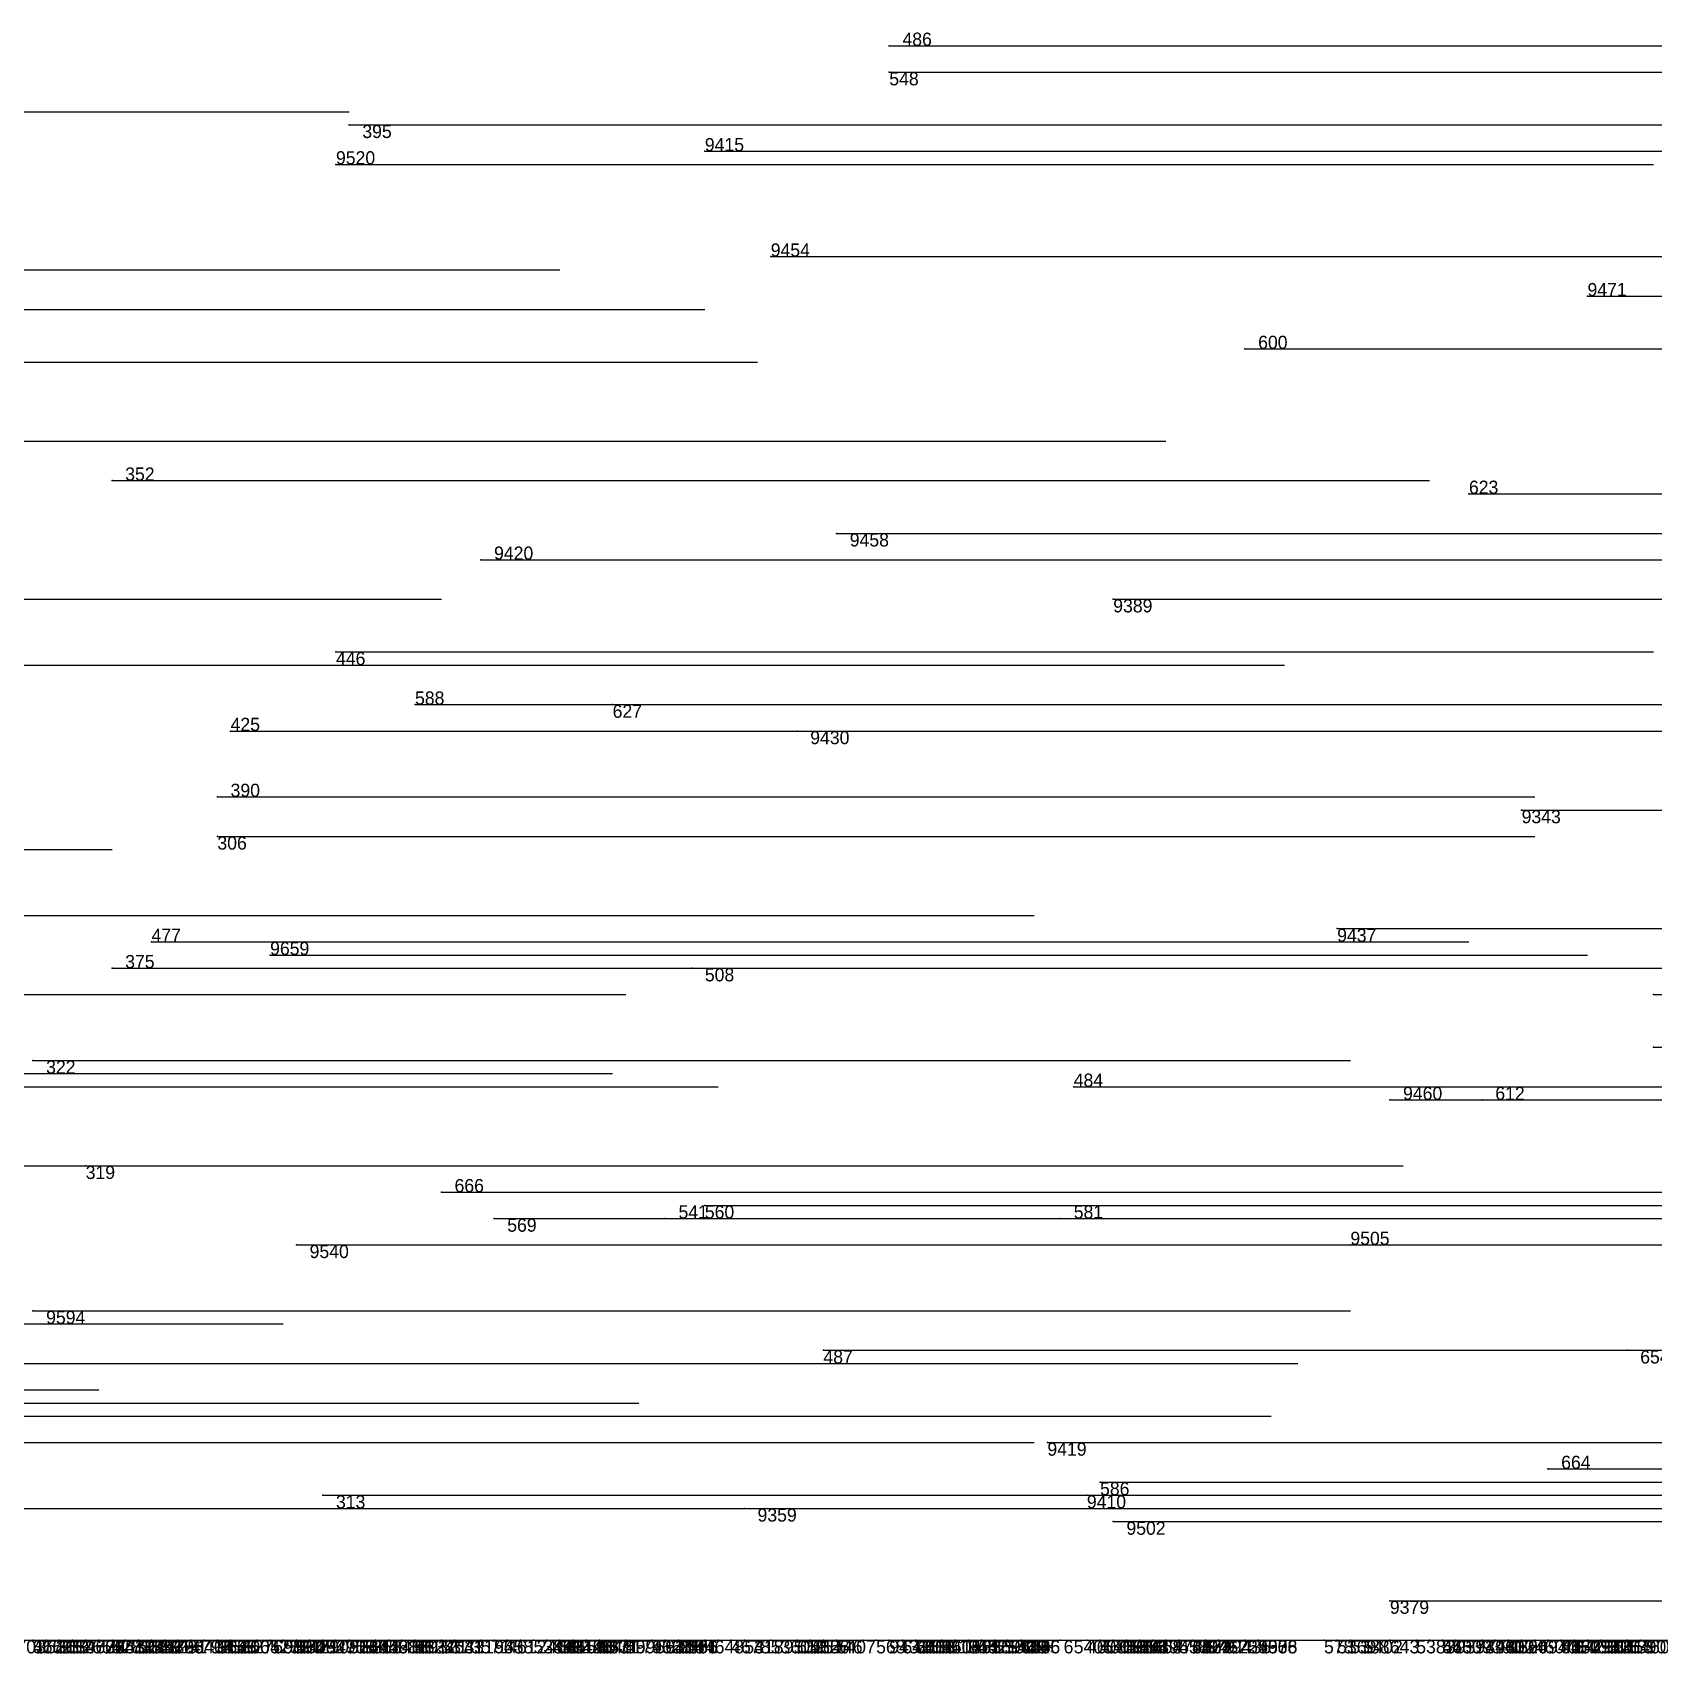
# Model space of a CAD drawing. Extents: x 0 to 1.1, y 0 to 1.
# Drawn here: x 0.48 to 0.603, y -0.001 to 0.122 of the extents above; entities that cross this region are included whole.
import ezdxf

# ---------------------------------------------------------------- set-up
doc = ezdxf.new("R2010")
doc.units = 0
for name, color, linetype in [('Facilities', 3, 'CONTINUOUS'), ('Normals', 1, 'CONTINUOUS'), ('Source_points', 5, 'CONTINUOUS'), ('Text', 3, 'CONTINUOUS')]:
    doc.layers.add(name, color=color, linetype=linetype)

msp = doc.modelspace()

# ---------------------------------------------------------------- linework, layer by layer
at = {"layer": 'Facilities', "color": 3}
for p in [(0.545, 0.121), (0.545, 0.119), (0.504, 0.115), (0.503, 0.112, 1), (0.531, 0.113, 1), (0.536, 0.105, 1), (0.598, 0.102, 1), (0.572, 0.098), (0.486, 0.088), (0.589, 0.087), (0.541, 0.084, 1), (0.514, 0.082, 1), (0.562, 0.079, 1), (0.503, 0.075), (0.509, 0.071), (0.524, 0.071), (0.495, 0.069), (0.538, 0.069, 1), (0.494, 0.064), (0.593, 0.063, 1), (0.494, 0.061), (0.489, 0.053), (0.579, 0.054, 1), (0.498, 0.052, 1), (0.486, 0.051), (0.53, 0.051), (0.603, 0.049), (0.603, 0.045, 1), (0.48, 0.044), (0.559, 0.042), (0.583, 0.041, 1), (0.59, 0.041), (0.484, 0.036), (0.511, 0.034), (0.515, 0.032), (0.528, 0.032), (0.531, 0.033), (0.558, 0.032), (0.5, 0.03, 1), (0.58, 0.03, 1), (0.48, 0.025, 1), (0.54, 0.022), (0.601, 0.022), (0.557, 0.015, 1), (0.595, 0.013), (0.561, 0.012), (0.502, 0.011), (0.534, 0.01, 1), (0.56, 0.011, 1), (0.562, 0.009, 1), (0.583, 0.003, 1), (0.48, 0, 0.083), (0.48, 0, 0.161), (0.48, 0, 0.364), (0.48, 0, 0.457), (0.48, 0, 0.639), (0.481, 0, 0.716), (0.481, 0, 0.575), (0.482, 0, 0.075), (0.483, 0, 0.274), (0.483, 0, 0.419), (0.483, 0, 0.424), (0.483, 0, 0.558), (0.483, 0, 0.997), (0.484, 0, 0.853), (0.485, 0, 0.337), (0.485, 0, 0.711), (0.486, 0, 0.515), (0.487, 0, 0.301), (0.488, 0, 0.535), (0.488, 0, 0.756), (0.488, 0, 0.768), (0.489, 0, 0.219), (0.489, 0, 0.411), (0.489, 0, 0.546), (0.49, 0, 0.068), (0.49, 0, 0.359), (0.491, 0, 0.249), (0.491, 0, 0.355), (0.492, 0, 0.489), (0.493, 0, 0.132), (0.493, 0, 0.916), (0.494, 0, 0.05), (0.494, 0, 0.604), (0.494, 0, 0.722), (0.494, 0, 0.98), (0.494, 0, 0.818), (0.495, 0, 0.647), (0.497, 0, 0.704), (0.498, 0, 0.307), (0.498, 0, 0.905), (0.499, 0, 0.676), (0.499, 0, 0.648), (0.499, 0, 0.538), (0.499, 0, 0.687), (0.5, 0, 0.252), (0.5, 0, 0.132), (0.5, 0, 0.318), (0.501, 0, 0.43), (0.502, 0, 0.422), (0.503, 0, 0.236), (0.504, 0, 0.732), (0.504, 0, 0.571), (0.504, 0, 0.703), (0.504, 0, 0.717), (0.504, 0, 0.956), (0.504, 0, 0.879), (0.506, 0, 0.273), (0.507, 0, 0.161), (0.507, 0, 0.402), (0.508, 0, 0.346), (0.509, 0, 0.087), (0.509, 0, 0.938), (0.509, 0, 0.882), (0.511, 0, 0.105), (0.511, 0, 0.734), (0.512, 0, 0.72), (0.514, 0, 0.03), (0.514, 0, 0.092), (0.515, 0, 0.89), (0.516, 0, 0.37), (0.517, 0, 0.589), (0.518, 0, 0.224), (0.518, 0, 0.375), (0.518, 0, 0.34), (0.518, 0, 0.555), (0.519, 0, 0.469), (0.52, 0, 0.231), (0.52, 0, 0.2), (0.52, 0, 0.74), (0.521, 0, 0.178), (0.521, 0, 0.81), (0.522, 0, 0.205), (0.522, 0, 0.336), (0.522, 0, 0.756), (0.523, 0, 0.44), (0.525, 0, 0.163), (0.525, 0, 0.504), (0.527, 0, 0.063), (0.527, 0, 0.44), (0.527, 0, 0.884), (0.527, 0, 0.961), (0.528, 0, 0.203), (0.528, 0, 0.968), (0.528, 0, 0.843), (0.529, 0, 0.564), (0.529, 0, 0.962), (0.529, 0, 0.996), (0.531, 0, 0.335), (0.532, 0, 0.268), (0.533, 0, 0.006), (0.534, 0, 0.525), (0.536, 0, 0.616), (0.536, 0, 0.967), (0.538, 0, 0.043), (0.538, 0, 0.031), (0.539, 0, 0.386), (0.54, 0, 0.601), (0.541, 0, 0.74), (0.543, 0, 0.188), (0.544, 0, 0.864), (0.545, 0, 0.093), (0.545, 0, 0.558), (0.546, 0, 0.053), (0.546, 0, 0.747), (0.547, 0, 0.694), (0.547, 0, 0.658), (0.547, 0, 0.986), (0.549, 0, 0.485), (0.549, 0, 0.764), (0.55, 0, 0.046), (0.551, 0, 0.046), (0.551, 0, 0.987), (0.551, 0, 0.771), (0.552, 0, 0.071), (0.552, 0, 0.75), (0.553, 0, 0.201), (0.553, 0, 0.561), (0.553, 0, 0.618), (0.553, 0, 0.511), (0.553, 0, 0.682), (0.554, 0, 0.651), (0.555, 0, 0.081), (0.555, 0, 0.15), (0.555, 0, 0.417), (0.555, 0, 0.397), (0.555, 0, 0.532), (0.558, 0, 0.602), (0.56, 0, 0.281), (0.561, 0, 0.289), (0.561, 0, 0.395), (0.562, 0, 0.318), (0.563, 0, 0.104), (0.563, 0, 0.024), (0.563, 0, 0.303), (0.564, 0, 0.073), (0.564, 0, 0.579), (0.565, 0, 0.025), (0.565, 0, 0.347), (0.566, 0, 0.428), (0.567, 0, 0.218), (0.567, 0, 0.003), (0.567, 0, 0.246), (0.567, 0, 0.727), (0.568, 0, 0.468), (0.568, 0, 0.647), (0.569, 0, 0.071), (0.569, 0, 0.466), (0.569, 0, 0.352), (0.57, 0, 0.771), (0.572, 0, 0.585), (0.572, 0, 0.509), (0.573, 0, 0.087), (0.573, 0, 0.912), (0.578, 0, 0.184), (0.578, 0, 0.611), (0.579, 0, 0.727), (0.58, 0, 0.646), (0.583, 0, 0.067), (0.585, 0, 0.535), (0.586, 0, 0.037), (0.586, 0, 0.293), (0.586, 0, 0.599), (0.587, 0, 0.758), (0.588, 0, 0.945), (0.59, 0, 0.89), (0.59, 0, 0.986), (0.591, 0, 0.387), (0.591, 0, 0.477), (0.592, 0, 0.486), (0.592, 0, 0.878), (0.593, 0, 0.261), (0.594, 0, 0.925), (0.595, 0, 0.875), (0.596, 0, 0.315), (0.596, 0, 0.67), (0.597, 0, 0.283), (0.597, 0, 0.55), (0.597, 0, 0.903), (0.598, 0, 0.357), (0.598, 0, 0.876), (0.599, 0, 0.691), (0.599, 0, 0.825), (0.599, 0, 0.973), (0.601, 0, 0.704), (0.602, 0, 0.126), (0.602, 0, 0.456)]:
    msp.add_point(p, dxfattribs=at)
at = {"layer": 'Normals', "color": 1}
for p, q in [((0.545, 0.121), (0.645, 0.121)), ((0.545, 0.119), (0.645, 0.119)), ((0.404, 0.116, 1), (0.504, 0.116, 1)), ((0.504, 0.115), (0.604, 0.115)), ((0.503, 0.112, 1), (0.603, 0.112, 1)), ((0.531, 0.113, 1), (0.631, 0.113, 1)), ((0.536, 0.105, 1), (0.636, 0.105, 1)), ((0.42, 0.104, 1), (0.52, 0.104, 1)), ((0.431, 0.101, 1), (0.531, 0.101, 1)), ((0.598, 0.102, 1), (0.698, 0.102, 1)), ((0.572, 0.098), (0.672, 0.098)), ((0.435, 0.097, 1), (0.535, 0.097, 1)), ((0.466, 0.091), (0.566, 0.091)), ((0.486, 0.088), (0.586, 0.088)), ((0.589, 0.087), (0.689, 0.087)), ((0.541, 0.084, 1), (0.641, 0.084, 1)), ((0.514, 0.082, 1), (0.614, 0.082, 1)), ((0.411, 0.079), (0.511, 0.079)), ((0.562, 0.079, 1), (0.662, 0.079, 1)), ((0.475, 0.074), (0.575, 0.074)), ((0.503, 0.075), (0.603, 0.075)), ((0.509, 0.071), (0.609, 0.071)), ((0.524, 0.071), (0.624, 0.071)), ((0.495, 0.069), (0.595, 0.069)), ((0.538, 0.069, 1), (0.638, 0.069, 1)), ((0.494, 0.064), (0.594, 0.064)), ((0.593, 0.063, 1), (0.693, 0.063, 1)), ((0.494, 0.061), (0.594, 0.061)), ((0.386, 0.06), (0.486, 0.06)), ((0.423, 0.055), (0.523, 0.055)), ((0.456, 0.055, 1), (0.556, 0.055, 1)), ((0.489, 0.053), (0.589, 0.053)), ((0.579, 0.054, 1), (0.679, 0.054, 1)), ((0.498, 0.052, 1), (0.598, 0.052, 1)), ((0.486, 0.051), (0.586, 0.051)), ((0.53, 0.051), (0.63, 0.051)), ((0.425, 0.049), (0.525, 0.049)), ((0.603, 0.049), (0.703, 0.049)), ((0.603, 0.045, 1), (0.703, 0.045, 1)), ((0.48, 0.044), (0.58, 0.044)), ((0.424, 0.043, 1), (0.524, 0.043, 1)), ((0.426, 0.042, 1), (0.526, 0.042, 1)), ((0.432, 0.042), (0.532, 0.042)), ((0.559, 0.042), (0.659, 0.042)), ((0.583, 0.041, 1), (0.683, 0.041, 1)), ((0.59, 0.041), (0.69, 0.041)), ((0.467, 0.036, 1), (0.567, 0.036, 1)), ((0.484, 0.036), (0.584, 0.036)), ((0.511, 0.034), (0.611, 0.034)), ((0.515, 0.032), (0.615, 0.032)), ((0.528, 0.032), (0.628, 0.032)), ((0.531, 0.033), (0.631, 0.033)), ((0.558, 0.032), (0.658, 0.032)), ((0.5, 0.03, 1), (0.6, 0.03, 1)), ((0.58, 0.03, 1), (0.68, 0.03, 1)), ((0.48, 0.025, 1), (0.58, 0.025, 1)), ((0.399, 0.024, 1), (0.499, 0.024, 1)), ((0.476, 0.021), (0.576, 0.021)), ((0.54, 0.022), (0.64, 0.022)), ((0.601, 0.022), (0.701, 0.022)), ((0.384, 0.019, 1), (0.484, 0.019, 1)), ((0.385, 0.019), (0.485, 0.019)), ((0.426, 0.018, 1), (0.526, 0.018, 1)), ((0.473, 0.017, 1), (0.574, 0.017, 1)), ((0.456, 0.015, 1), (0.556, 0.015, 1)), ((0.557, 0.015, 1), (0.657, 0.015, 1)), ((0.595, 0.013), (0.695, 0.013)), ((0.561, 0.012), (0.661, 0.012)), ((0.444, 0.01), (0.544, 0.01)), ((0.502, 0.011), (0.602, 0.011)), ((0.534, 0.01, 1), (0.634, 0.01, 1)), ((0.56, 0.011, 1), (0.66, 0.011, 1)), ((0.562, 0.009, 1), (0.662, 0.009, 1)), ((0.583, 0.003, 1), (0.683, 0.003, 1)), ((0.381, 0, 0.24), (0.481, 0, 0.24)), ((0.381, 0, 0.453), (0.481, 0, 0.453)), ((0.381, 0, 0.306), (0.481, 0, 0.306)), ((0.381, 0, 0.575), (0.481, 0, 0.575)), ((0.382, 0, 0.064), (0.482, 0, 0.064)), ((0.382, 0, 0.446), (0.482, 0, 0.446)), ((0.382, 0, 0.292), (0.482, 0, 0.292)), ((0.382, 0, 0.634), (0.482, 0, 0.634)), ((0.383, 0, 0.562), (0.483, 0, 0.562)), ((0.385, 0, 0.956), (0.485, 0, 0.956)), ((0.386, 0, 0.321), (0.486, 0, 0.321)), ((0.386, 0, 0.544), (0.486, 0, 0.544)), ((0.386, 0, 0.744), (0.486, 0, 0.744)), ((0.387, 0, 0.077), (0.487, 0, 0.077)), ((0.387, 0, 0.12), (0.487, 0, 0.12)), ((0.387, 0, 0.483), (0.487, 0, 0.483)), ((0.387, 0, 0.872), (0.487, 0, 0.872)), ((0.387, 0, 0.912), (0.487, 0, 0.912)), ((0.388, 0, 0.772), (0.488, 0, 0.772)), ((0.389, 0, 0.319), (0.489, 0, 0.319)), ((0.389, 0, 0.322), (0.489, 0, 0.322)), ((0.389, 0, 0.268), (0.489, 0, 0.268)), ((0.389, 0, 0.913), (0.489, 0, 0.913)), ((0.39, 0, 0.051), (0.49, 0, 0.051)), ((0.39, 0, 0.453), (0.49, 0, 0.453)), ((0.39, 0, 0.4), (0.49, 0, 0.4)), ((0.39, 0, 0.886), (0.49, 0, 0.886)), ((0.391, 0, 0.391), (0.491, 0, 0.391)), ((0.391, 0, 0.547), (0.491, 0, 0.547)), ((0.392, 0, 0.346), (0.492, 0, 0.346)), ((0.392, 0, 0.394), (0.492, 0, 0.394)), ((0.392, 0, 0.335), (0.492, 0, 0.335)), ((0.393, 0, 0.652), (0.493, 0, 0.652)), ((0.393, 0, 0.783), (0.493, 0, 0.783)), ((0.395, 0, 0.236), (0.495, 0, 0.236)), ((0.395, 0, 0.051), (0.495, 0, 0.051)), ((0.395, 0, 0.664), (0.495, 0, 0.664)), ((0.396, 0, 0.243), (0.496, 0, 0.243)), ((0.397, 0, 0.911), (0.497, 0, 0.911)), ((0.398, 0, 0.124), (0.498, 0, 0.124)), ((0.398, 0, 0.723), (0.498, 0, 0.723)), ((0.399, 0, 0.275), (0.499, 0, 0.275)), ((0.4, 0, 0.299), (0.5, 0, 0.299)), ((0.4, 0, 0.932), (0.5, 0, 0.932)), ((0.401, 0, 0.072), (0.501, 0, 0.072)), ((0.401, 0, 0.411), (0.501, 0, 0.411)), ((0.401, 0, 0.516), (0.501, 0, 0.516)), ((0.402, 0, 0.247), (0.502, 0, 0.247)), ((0.402, 0, 0.968), (0.502, 0, 0.968)), ((0.403, 0, 0.717), (0.503, 0, 0.717)), ((0.403, 0, 0.951), (0.503, 0, 0.951)), ((0.404, 0, 0.512), (0.504, 0, 0.512)), ((0.406, 0, 0.283), (0.506, 0, 0.283)), ((0.406, 0, 0.576), (0.506, 0, 0.576)), ((0.406, 0, 0.876), (0.506, 0, 0.876)), ((0.407, 0, 0.79), (0.507, 0, 0.79)), ((0.407, 0, 0.861), (0.507, 0, 0.861)), ((0.407, 0, 0.938), (0.507, 0, 0.938)), ((0.408, 0, 0.141), (0.508, 0, 0.141)), ((0.408, 0, 0.471), (0.508, 0, 0.471)), ((0.409, 0, 0.067), (0.509, 0, 0.067)), ((0.409, 0, 0.445), (0.509, 0, 0.445)), ((0.409, 0, 0.594), (0.509, 0, 0.594)), ((0.41, 0, 0.498), (0.51, 0, 0.498)), ((0.41, 0, 0.71), (0.51, 0, 0.71)), ((0.41, 0, 0.55), (0.51, 0, 0.55)), ((0.411, 0, 0.075), (0.511, 0, 0.075)), ((0.412, 0, 0.259), (0.512, 0, 0.259)), ((0.413, 0, 0.022), (0.513, 0, 0.022)), ((0.413, 0, 0.85), (0.513, 0, 0.85)), ((0.414, 0, 0.21), (0.514, 0, 0.21)), ((0.414, 0, 0.627), (0.514, 0, 0.627)), ((0.415, 0, 0.105), (0.515, 0, 0.105)), ((0.415, 0, 0.379), (0.515, 0, 0.379)), ((0.415, 0, 0.369), (0.515, 0, 0.369)), ((0.416, 0, 0.065), (0.516, 0, 0.065)), ((0.416, 0, 0.764), (0.516, 0, 0.764)), ((0.417, 0, 0.596), (0.517, 0, 0.596)), ((0.417, 0, 0.841), (0.517, 0, 0.841)), ((0.419, 0, 0.128), (0.519, 0, 0.128)), ((0.419, 0, 0.229), (0.519, 0, 0.229)), ((0.419, 0, 0.288), (0.519, 0, 0.288)), ((0.419, 0, 0.751), (0.519, 0, 0.751)), ((0.419, 0, 0.715), (0.519, 0, 0.715)), ((0.42, 0, 0.463), (0.52, 0, 0.463)), ((0.421, 0, 0.292), (0.521, 0, 0.292)), ((0.421, 0, 0.323), (0.521, 0, 0.323)), ((0.422, 0, 0.194), (0.522, 0, 0.194)), ((0.423, 0, 0.073), (0.523, 0, 0.073)), ((0.423, 0, 0.423), (0.523, 0, 0.423)), ((0.423, 0, 0.814), (0.523, 0, 0.814)), ((0.424, 0, 0.09), (0.524, 0, 0.09)), ((0.424, 0, 0.454), (0.524, 0, 0.454)), ((0.425, 0, 0.32), (0.525, 0, 0.32)), ((0.425, 0, 0.626), (0.525, 0, 0.626)), ((0.425, 0, 0.859), (0.525, 0, 0.859)), ((0.425, 0, 0.905), (0.525, 0, 0.905)), ((0.426, 0, 0.519), (0.526, 0, 0.519)), ((0.427, 0, 0.557), (0.527, 0, 0.557)), ((0.428, 0, 0.387), (0.528, 0, 0.387)), ((0.429, 0, 0.405), (0.529, 0, 0.405)), ((0.429, 0, 0.876), (0.529, 0, 0.876)), ((0.43, 0, 0.635), (0.53, 0, 0.635)), ((0.432, 0, 0.355), (0.532, 0, 0.355)), ((0.432, 0, 0.965), (0.532, 0, 0.965)), ((0.433, 0, 0.56), (0.533, 0, 0.56)), ((0.433, 0, 0.981), (0.533, 0, 0.981)), ((0.435, 0, 0.705), (0.535, 0, 0.705)), ((0.436, 0, 0.157), (0.536, 0, 0.157)), ((0.437, 0, 0.171), (0.537, 0, 0.171)), ((0.438, 0, 0.968), (0.538, 0, 0.968)), ((0.439, 0, 0.252), (0.539, 0, 0.252)), ((0.439, 0, 0.318), (0.539, 0, 0.318)), ((0.44, 0, 0.704), (0.54, 0, 0.704)), ((0.442, 0, 0.402), (0.542, 0, 0.402)), ((0.442, 0, 0.695), (0.542, 0, 0.695)), ((0.442, 0, 0.9), (0.542, 0, 0.9)), ((0.442, 0, 0.903), (0.542, 0, 0.903)), ((0.443, 0, 0.867), (0.543, 0, 0.867)), ((0.443, 0, 0.813), (0.543, 0, 0.813)), ((0.444, 0, 0.005), (0.544, 0, 0.005)), ((0.445, 0, 0.103), (0.545, 0, 0.103)), ((0.445, 0, 0.031), (0.545, 0, 0.031)), ((0.445, 0, 0.901), (0.545, 0, 0.901)), ((0.447, 0, 0.723), (0.547, 0, 0.723)), ((0.448, 0, 0.076), (0.548, 0, 0.076)), ((0.448, 0, 0.914), (0.548, 0, 0.914)), ((0.45, 0, 0.347), (0.55, 0, 0.347)), ((0.45, 0, 0.916), (0.55, 0, 0.916)), ((0.451, 0, 0.251), (0.551, 0, 0.251)), ((0.451, 0, 0.998), (0.551, 0, 0.998)), ((0.452, 0, 0.164), (0.552, 0, 0.164)), ((0.452, 0, 0.67), (0.552, 0, 0.67)), ((0.453, 0, 0.804), (0.553, 0, 0.804)), ((0.454, 0, 0.11), (0.553, 0, 0.11)), ((0.454, 0, 0.007), (0.554, 0, 0.007)), ((0.454, 0, 0.842), (0.554, 0, 0.842)), ((0.456, 0, 0.09), (0.556, 0, 0.09)), ((0.456, 0, 0.446), (0.555, 0, 0.446)), ((0.456, 0, 0.979), (0.556, 0, 0.979)), ((0.457, 0, 0.216), (0.557, 0, 0.216)), ((0.458, 0, 0.363), (0.558, 0, 0.363)), ((0.458, 0, 0.688), (0.558, 0, 0.688)), ((0.458, 0, 0.647), (0.558, 0, 0.647)), ((0.46, 0, 0.061), (0.559, 0, 0.061)), ((0.46, 0, 0.467), (0.56, 0, 0.467)), ((0.46, 0, 0.47), (0.56, 0, 0.47)), ((0.462, 0, 0.681), (0.561, 0, 0.681)), ((0.463, 0, 0.982), (0.563, 0, 0.982)), ((0.463, 0, 0.846), (0.563, 0, 0.846)), ((0.464, 0, 0.198), (0.564, 0, 0.198)), ((0.464, 0, 0.584), (0.564, 0, 0.584)), ((0.464, 0, 0.991), (0.564, 0, 0.991)), ((0.465, 0, 0.222), (0.565, 0, 0.222)), ((0.465, 0, 0.478), (0.565, 0, 0.478)), ((0.465, 0, 0.657), (0.565, 0, 0.657)), ((0.468, 0, 0.224), (0.568, 0, 0.224)), ((0.468, 0, 0.541), (0.568, 0, 0.541)), ((0.468, 0, 0.988), (0.568, 0, 0.988)), ((0.468, 0, 1), (0.568, 0, 1)), ((0.469, 0, 0.186), (0.57, 0, 0.186)), ((0.469, 0, 0.261), (0.569, 0, 0.261)), ((0.469, 0, 0.866), (0.569, 0, 0.866)), ((0.47, 0, 0.536), (0.57, 0, 0.536)), ((0.472, 0, 0.42), (0.572, 0, 0.42)), ((0.473, 0, 0.074), (0.573, 0, 0.074)), ((0.474, 0, 0.026), (0.574, 0, 0.026)), ((0.474, 0, 0.681), (0.574, 0, 0.681)), ((0.477, 0, 0.264), (0.577, 0, 0.264)), ((0.477, 0, 0.445), (0.577, 0, 0.445)), ((0.477, 0, 0.869), (0.577, 0, 0.869)), ((0.48, 0, 0.083), (0.58, 0, 0.083)), ((0.48, 0, 0.161), (0.58, 0, 0.161)), ((0.48, 0, 0.364), (0.58, 0, 0.364)), ((0.48, 0, 0.457), (0.58, 0, 0.457)), ((0.48, 0, 0.639), (0.58, 0, 0.639)), ((0.481, 0, 0.716), (0.581, 0, 0.716)), ((0.481, 0, 0.575), (0.581, 0, 0.575)), ((0.482, 0, 0.075), (0.582, 0, 0.075)), ((0.483, 0, 0.274), (0.583, 0, 0.274)), ((0.483, 0, 0.419), (0.583, 0, 0.419)), ((0.483, 0, 0.424), (0.583, 0, 0.424)), ((0.483, 0, 0.558), (0.583, 0, 0.558)), ((0.483, 0, 0.997), (0.584, 0, 0.997)), ((0.484, 0, 0.853), (0.584, 0, 0.853)), ((0.485, 0, 0.337), (0.585, 0, 0.337)), ((0.485, 0, 0.711), (0.586, 0, 0.711)), ((0.486, 0, 0.515), (0.586, 0, 0.515)), ((0.487, 0, 0.301), (0.587, 0, 0.301)), ((0.488, 0, 0.535), (0.588, 0, 0.535)), ((0.488, 0, 0.756), (0.589, 0, 0.756)), ((0.488, 0, 0.768), (0.588, 0, 0.768)), ((0.489, 0, 0.219), (0.589, 0, 0.219)), ((0.489, 0, 0.411), (0.59, 0, 0.411)), ((0.489, 0, 0.546), (0.59, 0, 0.546)), ((0.49, 0, 0.068), (0.59, 0, 0.068)), ((0.49, 0, 0.359), (0.59, 0, 0.359)), ((0.491, 0, 0.249), (0.591, 0, 0.249)), ((0.491, 0, 0.355), (0.591, 0, 0.355)), ((0.492, 0, 0.489), (0.593, 0, 0.489)), ((0.493, 0, 0.132), (0.593, 0, 0.132)), ((0.493, 0, 0.916), (0.593, 0, 0.916)), ((0.494, 0, 0.05), (0.594, 0, 0.05)), ((0.494, 0, 0.604), (0.594, 0, 0.604)), ((0.494, 0, 0.722), (0.595, 0, 0.722)), ((0.494, 0, 0.98), (0.594, 0, 0.98)), ((0.494, 0, 0.818), (0.594, 0, 0.818)), ((0.495, 0, 0.647), (0.596, 0, 0.647)), ((0.497, 0, 0.704), (0.597, 0, 0.704)), ((0.498, 0, 0.307), (0.598, 0, 0.307)), ((0.498, 0, 0.905), (0.598, 0, 0.905)), ((0.499, 0, 0.676), (0.599, 0, 0.676)), ((0.499, 0, 0.648), (0.599, 0, 0.648)), ((0.499, 0, 0.538), (0.599, 0, 0.538)), ((0.499, 0, 0.687), (0.599, 0, 0.687)), ((0.5, 0, 0.252), (0.6, 0, 0.252)), ((0.5, 0, 0.132), (0.6, 0, 0.132)), ((0.5, 0, 0.318), (0.6, 0, 0.318)), ((0.501, 0, 0.43), (0.601, 0, 0.43)), ((0.502, 0, 0.422), (0.602, 0, 0.422)), ((0.503, 0, 0.236), (0.603, 0, 0.236)), ((0.504, 0, 0.732), (0.604, 0, 0.732)), ((0.504, 0, 0.571), (0.604, 0, 0.571)), ((0.504, 0, 0.703), (0.604, 0, 0.703)), ((0.504, 0, 0.717), (0.604, 0, 0.717)), ((0.504, 0, 0.956), (0.604, 0, 0.956)), ((0.504, 0, 0.879), (0.604, 0, 0.879)), ((0.506, 0, 0.273), (0.606, 0, 0.273)), ((0.507, 0, 0.161), (0.607, 0, 0.161)), ((0.507, 0, 0.402), (0.607, 0, 0.402)), ((0.508, 0, 0.346), (0.608, 0, 0.346)), ((0.509, 0, 0.087), (0.609, 0, 0.087)), ((0.509, 0, 0.938), (0.609, 0, 0.938)), ((0.509, 0, 0.882), (0.609, 0, 0.882)), ((0.511, 0, 0.105), (0.611, 0, 0.105)), ((0.511, 0, 0.734), (0.611, 0, 0.734)), ((0.512, 0, 0.72), (0.612, 0, 0.72)), ((0.514, 0, 0.03), (0.614, 0, 0.03)), ((0.514, 0, 0.092), (0.614, 0, 0.092)), ((0.515, 0, 0.89), (0.615, 0, 0.89)), ((0.516, 0, 0.37), (0.616, 0, 0.37)), ((0.517, 0, 0.589), (0.617, 0, 0.589)), ((0.518, 0, 0.224), (0.618, 0, 0.224)), ((0.518, 0, 0.375), (0.618, 0, 0.375)), ((0.518, 0, 0.34), (0.618, 0, 0.34)), ((0.518, 0, 0.555), (0.618, 0, 0.555)), ((0.519, 0, 0.469), (0.619, 0, 0.469)), ((0.52, 0, 0.231), (0.62, 0, 0.231)), ((0.52, 0, 0.2), (0.62, 0, 0.2)), ((0.52, 0, 0.74), (0.62, 0, 0.74)), ((0.521, 0, 0.178), (0.621, 0, 0.178)), ((0.521, 0, 0.81), (0.621, 0, 0.81)), ((0.522, 0, 0.205), (0.622, 0, 0.205)), ((0.522, 0, 0.336), (0.622, 0, 0.336)), ((0.522, 0, 0.756), (0.622, 0, 0.756)), ((0.523, 0, 0.44), (0.623, 0, 0.44)), ((0.525, 0, 0.163), (0.625, 0, 0.163)), ((0.525, 0, 0.504), (0.625, 0, 0.504)), ((0.527, 0, 0.063), (0.627, 0, 0.063)), ((0.527, 0, 0.44), (0.627, 0, 0.44)), ((0.527, 0, 0.884), (0.627, 0, 0.884)), ((0.527, 0, 0.961), (0.627, 0, 0.961)), ((0.528, 0, 0.203), (0.628, 0, 0.203)), ((0.528, 0, 0.968), (0.628, 0, 0.968)), ((0.528, 0, 0.843), (0.628, 0, 0.843)), ((0.529, 0, 0.564), (0.629, 0, 0.564)), ((0.529, 0, 0.962), (0.629, 0, 0.962)), ((0.529, 0, 0.996), (0.629, 0, 0.996)), ((0.531, 0, 0.335), (0.631, 0, 0.335)), ((0.532, 0, 0.268), (0.632, 0, 0.268)), ((0.533, 0, 0.006), (0.633, 0, 0.006)), ((0.534, 0, 0.525), (0.634, 0, 0.525)), ((0.536, 0, 0.616), (0.636, 0, 0.616)), ((0.536, 0, 0.967), (0.636, 0, 0.967)), ((0.538, 0, 0.043), (0.638, 0, 0.043)), ((0.538, 0, 0.031), (0.638, 0, 0.031)), ((0.539, 0, 0.386), (0.639, 0, 0.386)), ((0.54, 0, 0.601), (0.64, 0, 0.601)), ((0.541, 0, 0.74), (0.641, 0, 0.74)), ((0.543, 0, 0.188), (0.643, 0, 0.188)), ((0.544, 0, 0.864), (0.644, 0, 0.864)), ((0.545, 0, 0.093), (0.645, 0, 0.093)), ((0.545, 0, 0.558), (0.645, 0, 0.558)), ((0.546, 0, 0.053), (0.646, 0, 0.053)), ((0.546, 0, 0.747), (0.646, 0, 0.747)), ((0.547, 0, 0.694), (0.647, 0, 0.694)), ((0.547, 0, 0.658), (0.647, 0, 0.658)), ((0.547, 0, 0.986), (0.647, 0, 0.986)), ((0.549, 0, 0.485), (0.649, 0, 0.485)), ((0.549, 0, 0.764), (0.649, 0, 0.764)), ((0.55, 0, 0.046), (0.65, 0, 0.046)), ((0.551, 0, 0.046), (0.651, 0, 0.046)), ((0.551, 0, 0.987), (0.651, 0, 0.987)), ((0.551, 0, 0.771), (0.651, 0, 0.771)), ((0.552, 0, 0.071), (0.652, 0, 0.071)), ((0.552, 0, 0.75), (0.652, 0, 0.75)), ((0.553, 0, 0.201), (0.653, 0, 0.201)), ((0.553, 0, 0.561), (0.653, 0, 0.561)), ((0.553, 0, 0.618), (0.653, 0, 0.618)), ((0.553, 0, 0.511), (0.653, 0, 0.511)), ((0.553, 0, 0.682), (0.653, 0, 0.682)), ((0.554, 0, 0.651), (0.654, 0, 0.651)), ((0.555, 0, 0.081), (0.655, 0, 0.081)), ((0.555, 0, 0.15), (0.655, 0, 0.15)), ((0.555, 0, 0.417), (0.655, 0, 0.417)), ((0.555, 0, 0.397), (0.655, 0, 0.397)), ((0.555, 0, 0.532), (0.655, 0, 0.532)), ((0.558, 0, 0.602), (0.658, 0, 0.602)), ((0.56, 0, 0.281), (0.66, 0, 0.281)), ((0.561, 0, 0.289), (0.661, 0, 0.289)), ((0.561, 0, 0.395), (0.661, 0, 0.395)), ((0.562, 0, 0.318), (0.662, 0, 0.318)), ((0.563, 0, 0.104), (0.663, 0, 0.104)), ((0.563, 0, 0.024), (0.663, 0, 0.024)), ((0.563, 0, 0.303), (0.663, 0, 0.303)), ((0.564, 0, 0.073), (0.664, 0, 0.073)), ((0.564, 0, 0.579), (0.664, 0, 0.579)), ((0.565, 0, 0.025), (0.665, 0, 0.025)), ((0.565, 0, 0.347), (0.665, 0, 0.347)), ((0.566, 0, 0.428), (0.666, 0, 0.428)), ((0.567, 0, 0.218), (0.667, 0, 0.218)), ((0.567, 0, 0.003), (0.667, 0, 0.003)), ((0.567, 0, 0.246), (0.667, 0, 0.246)), ((0.567, 0, 0.727), (0.666, 0, 0.727)), ((0.568, 0, 0.468), (0.668, 0, 0.468)), ((0.568, 0, 0.647), (0.668, 0, 0.647)), ((0.569, 0, 0.071), (0.668, 0, 0.071)), ((0.569, 0, 0.466), (0.669, 0, 0.466)), ((0.569, 0, 0.352), (0.669, 0, 0.352)), ((0.57, 0, 0.771), (0.67, 0, 0.771)), ((0.572, 0, 0.585), (0.672, 0, 0.585)), ((0.572, 0, 0.509), (0.672, 0, 0.509)), ((0.573, 0, 0.087), (0.673, 0, 0.087)), ((0.573, 0, 0.912), (0.672, 0, 0.912)), ((0.578, 0, 0.184), (0.678, 0, 0.184)), ((0.578, 0, 0.611), (0.678, 0, 0.611)), ((0.579, 0, 0.727), (0.679, 0, 0.727)), ((0.58, 0, 0.646), (0.68, 0, 0.646)), ((0.583, 0, 0.067), (0.683, 0, 0.067)), ((0.585, 0, 0.535), (0.685, 0, 0.535)), ((0.586, 0, 0.037), (0.686, 0, 0.037)), ((0.586, 0, 0.293), (0.686, 0, 0.293)), ((0.586, 0, 0.599), (0.686, 0, 0.599)), ((0.587, 0, 0.758), (0.687, 0, 0.758)), ((0.588, 0, 0.945), (0.688, 0, 0.945)), ((0.59, 0, 0.89), (0.69, 0, 0.89)), ((0.59, 0, 0.986), (0.69, 0, 0.986)), ((0.591, 0, 0.387), (0.691, 0, 0.387)), ((0.591, 0, 0.477), (0.691, 0, 0.477)), ((0.592, 0, 0.486), (0.692, 0, 0.486)), ((0.592, 0, 0.878), (0.692, 0, 0.878)), ((0.593, 0, 0.261), (0.693, 0, 0.261)), ((0.594, 0, 0.925), (0.694, 0, 0.925)), ((0.595, 0, 0.875), (0.695, 0, 0.875)), ((0.596, 0, 0.315), (0.696, 0, 0.315)), ((0.596, 0, 0.67), (0.696, 0, 0.67)), ((0.597, 0, 0.283), (0.697, 0, 0.283)), ((0.597, 0, 0.55), (0.697, 0, 0.55)), ((0.597, 0, 0.903), (0.697, 0, 0.903)), ((0.598, 0, 0.357), (0.698, 0, 0.357)), ((0.598, 0, 0.876), (0.698, 0, 0.876)), ((0.599, 0, 0.691), (0.699, 0, 0.691)), ((0.599, 0, 0.825), (0.699, 0, 0.825)), ((0.599, 0, 0.973), (0.699, 0, 0.973)), ((0.601, 0, 0.704), (0.701, 0, 0.704)), ((0.602, 0, 0.126), (0.702, 0, 0.126)), ((0.602, 0, 0.456), (0.702, 0, 0.456))]:
    msp.add_line(p, q, dxfattribs=at)
at = {"layer": 'Source_points', "color": 5}
for p in [(0.545, 0.121), (0.545, 0.119), (0.504, 0.115), (0.503, 0.112, 1), (0.531, 0.113, 1), (0.536, 0.105, 1), (0.598, 0.102, 1), (0.572, 0.098), (0.486, 0.088), (0.589, 0.087), (0.541, 0.084, 1), (0.514, 0.082, 1), (0.562, 0.079, 1), (0.503, 0.075), (0.509, 0.071), (0.524, 0.071), (0.495, 0.069), (0.538, 0.069, 1), (0.494, 0.064), (0.593, 0.063, 1), (0.494, 0.061), (0.489, 0.053), (0.579, 0.054, 1), (0.498, 0.052, 1), (0.486, 0.051), (0.53, 0.051), (0.603, 0.049), (0.603, 0.045, 1), (0.48, 0.044), (0.559, 0.042), (0.583, 0.041, 1), (0.59, 0.041), (0.484, 0.036), (0.511, 0.034), (0.515, 0.032), (0.528, 0.032), (0.531, 0.033), (0.558, 0.032), (0.5, 0.03, 1), (0.58, 0.03, 1), (0.48, 0.025, 1), (0.54, 0.022), (0.601, 0.022), (0.557, 0.015, 1), (0.595, 0.013), (0.561, 0.012), (0.502, 0.011), (0.534, 0.01, 1), (0.56, 0.011, 1), (0.562, 0.009, 1), (0.583, 0.003, 1), (0.48, 0, 0.083), (0.48, 0, 0.161), (0.48, 0, 0.364), (0.48, 0, 0.457), (0.48, 0, 0.639), (0.481, 0, 0.716), (0.481, 0, 0.575), (0.482, 0, 0.075), (0.483, 0, 0.274), (0.483, 0, 0.419), (0.483, 0, 0.424), (0.483, 0, 0.558), (0.483, 0, 0.997), (0.484, 0, 0.853), (0.485, 0, 0.337), (0.485, 0, 0.711), (0.486, 0, 0.515), (0.487, 0, 0.301), (0.488, 0, 0.535), (0.488, 0, 0.756), (0.488, 0, 0.768), (0.489, 0, 0.219), (0.489, 0, 0.411), (0.489, 0, 0.546), (0.49, 0, 0.068), (0.49, 0, 0.359), (0.491, 0, 0.249), (0.491, 0, 0.355), (0.492, 0, 0.489), (0.493, 0, 0.132), (0.493, 0, 0.916), (0.494, 0, 0.05), (0.494, 0, 0.604), (0.494, 0, 0.722), (0.494, 0, 0.98), (0.494, 0, 0.818), (0.495, 0, 0.647), (0.497, 0, 0.704), (0.498, 0, 0.307), (0.498, 0, 0.905), (0.499, 0, 0.676), (0.499, 0, 0.648), (0.499, 0, 0.538), (0.499, 0, 0.687), (0.5, 0, 0.252), (0.5, 0, 0.132), (0.5, 0, 0.318), (0.501, 0, 0.43), (0.502, 0, 0.422), (0.503, 0, 0.236), (0.504, 0, 0.732), (0.504, 0, 0.571), (0.504, 0, 0.703), (0.504, 0, 0.717), (0.504, 0, 0.956), (0.504, 0, 0.879), (0.506, 0, 0.273), (0.507, 0, 0.161), (0.507, 0, 0.402), (0.508, 0, 0.346), (0.509, 0, 0.087), (0.509, 0, 0.938), (0.509, 0, 0.882), (0.511, 0, 0.105), (0.511, 0, 0.734), (0.512, 0, 0.72), (0.514, 0, 0.03), (0.514, 0, 0.092), (0.515, 0, 0.89), (0.516, 0, 0.37), (0.517, 0, 0.589), (0.518, 0, 0.224), (0.518, 0, 0.375), (0.518, 0, 0.34), (0.518, 0, 0.555), (0.519, 0, 0.469), (0.52, 0, 0.231), (0.52, 0, 0.2), (0.52, 0, 0.74), (0.521, 0, 0.178), (0.521, 0, 0.81), (0.522, 0, 0.205), (0.522, 0, 0.336), (0.522, 0, 0.756), (0.523, 0, 0.44), (0.525, 0, 0.163), (0.525, 0, 0.504), (0.527, 0, 0.063), (0.527, 0, 0.44), (0.527, 0, 0.884), (0.527, 0, 0.961), (0.528, 0, 0.203), (0.528, 0, 0.968), (0.528, 0, 0.843), (0.529, 0, 0.564), (0.529, 0, 0.962), (0.529, 0, 0.996), (0.531, 0, 0.335), (0.532, 0, 0.268), (0.533, 0, 0.006), (0.534, 0, 0.525), (0.536, 0, 0.616), (0.536, 0, 0.967), (0.538, 0, 0.043), (0.538, 0, 0.031), (0.539, 0, 0.386), (0.54, 0, 0.601), (0.541, 0, 0.74), (0.543, 0, 0.188), (0.544, 0, 0.864), (0.545, 0, 0.093), (0.545, 0, 0.558), (0.546, 0, 0.053), (0.546, 0, 0.747), (0.547, 0, 0.694), (0.547, 0, 0.658), (0.547, 0, 0.986), (0.549, 0, 0.485), (0.549, 0, 0.764), (0.55, 0, 0.046), (0.551, 0, 0.046), (0.551, 0, 0.987), (0.551, 0, 0.771), (0.552, 0, 0.071), (0.552, 0, 0.75), (0.553, 0, 0.201), (0.553, 0, 0.561), (0.553, 0, 0.618), (0.553, 0, 0.511), (0.553, 0, 0.682), (0.554, 0, 0.651), (0.555, 0, 0.081), (0.555, 0, 0.15), (0.555, 0, 0.417), (0.555, 0, 0.397), (0.555, 0, 0.532), (0.558, 0, 0.602), (0.56, 0, 0.281), (0.561, 0, 0.289), (0.561, 0, 0.395), (0.562, 0, 0.318), (0.563, 0, 0.104), (0.563, 0, 0.024), (0.563, 0, 0.303), (0.564, 0, 0.073), (0.564, 0, 0.579), (0.565, 0, 0.025), (0.565, 0, 0.347), (0.566, 0, 0.428), (0.567, 0, 0.218), (0.567, 0, 0.003), (0.567, 0, 0.246), (0.567, 0, 0.727), (0.568, 0, 0.468), (0.568, 0, 0.647), (0.569, 0, 0.071), (0.569, 0, 0.466), (0.569, 0, 0.352), (0.57, 0, 0.771), (0.572, 0, 0.585), (0.572, 0, 0.509), (0.573, 0, 0.087), (0.573, 0, 0.912), (0.578, 0, 0.184), (0.578, 0, 0.611), (0.579, 0, 0.727), (0.58, 0, 0.646), (0.583, 0, 0.067), (0.585, 0, 0.535), (0.586, 0, 0.037), (0.586, 0, 0.293), (0.586, 0, 0.599), (0.587, 0, 0.758), (0.588, 0, 0.945), (0.59, 0, 0.89), (0.59, 0, 0.986), (0.591, 0, 0.387), (0.591, 0, 0.477), (0.592, 0, 0.486), (0.592, 0, 0.878), (0.593, 0, 0.261), (0.594, 0, 0.925), (0.595, 0, 0.875), (0.596, 0, 0.315), (0.596, 0, 0.67), (0.597, 0, 0.283), (0.597, 0, 0.55), (0.597, 0, 0.903), (0.598, 0, 0.357), (0.598, 0, 0.876), (0.599, 0, 0.691), (0.599, 0, 0.825), (0.599, 0, 0.973), (0.601, 0, 0.704), (0.602, 0, 0.126), (0.602, 0, 0.456)]:
    msp.add_point(p, dxfattribs=at)

# ---------------------------------------------------------------- texts
at = {"layer": 'Text', "color": 3}
for s, p in [('486', (0.546, 0.121)), ('548', (0.545, 0.118)), ('395', (0.505, 0.114)), ('9415', (0.531, 0.113, 1)), ('9520', (0.503, 0.112, 1)), ('9454', (0.536, 0.105, 1)), ('9471', (0.598, 0.102, 1)), ('600', (0.573, 0.098)), ('352', (0.487, 0.088)), ('623', (0.589, 0.087)), ('9458', (0.542, 0.083, 1)), ('9420', (0.515, 0.082, 1)), ('9389', (0.562, 0.078, 1)), ('446', (0.503, 0.074)), ('588', (0.509, 0.071)), ('627', (0.524, 0.07)), ('425', (0.495, 0.069)), ('9430', (0.539, 0.068, 1)), ('390', (0.495, 0.064)), ('9343', (0.593, 0.062, 1)), ('306', (0.494, 0.06)), ('477', (0.489, 0.053)), ('9659', (0.498, 0.052, 1)), ('9437', (0.579, 0.053, 1)), ('375', (0.487, 0.051)), ('508', (0.531, 0.05)), ('322', (0.481, 0.043)), ('484', (0.559, 0.042)), ('9460', (0.584, 0.041, 1)), ('612', (0.591, 0.041)), ('319', (0.484, 0.035)), ('666', (0.512, 0.034)), ('569', (0.516, 0.031)), ('541', (0.529, 0.032)), ('560', (0.531, 0.032)), ('581', (0.559, 0.032)), ('9505', (0.58, 0.03, 1)), ('9540', (0.501, 0.029, 1)), ('9594', (0.481, 0.024, 1)), ('487', (0.54, 0.021)), ('654', (0.602, 0.021)), ('9419', (0.557, 0.014, 1)), ('664', (0.596, 0.013)), ('586', (0.561, 0.011)), ('313', (0.503, 0.01)), ('9359', (0.535, 0.009, 1)), ('9410', (0.56, 0.01, 1)), ('9502', (0.563, 0.008, 1)), ('9379', (0.583, 0.002, 1)), ('4703', (0.478, -0.001, 0.264)), ('4702', (0.48, -0.001, 0.364)), ('4779', (0.48, -0.001, 0.457)), ('315', (0.48, -0.001, 0.083)), ('360', (0.48, -0.001, 0.161)), ('5266', (0.481, -0.001, 0.716)), ('5301', (0.481, -0.001, 0.575)), ('5313', (0.481, -0.001, 0.639)), ('333', (0.482, -0.001, 0.075)), ('5265', (0.483, -0.001, 0.558)), ('4730', (0.484, -0.001, 0.274)), ('4735', (0.484, -0.001, 0.419)), ('4774', (0.484, -0.001, 0.424)), ('9609', (0.484, -0.001, 0.997)), ('9723', (0.484, -0.001, 0.853)), ('4772', (0.486, -0.001, 0.337)), ('5283', (0.486, -0.001, 0.711)), ('4722', (0.487, -0.001, 0.301)), ('5304', (0.487, -0.001, 0.515)), ('5273', (0.488, -0.001, 0.535)), ('9688', (0.488, -0.001, 0.768)), ('329', (0.489, -0.001, 0.219)), ('5331', (0.489, -0.001, 0.756)), ('438', (0.49, -0.001, 0.068)), ('4706', (0.49, -0.001, 0.411)), ('4728', (0.49, -0.001, 0.359)), ('5290', (0.49, -0.001, 0.546)), ('291', (0.491, -0.001, 0.249)), ('4792', (0.492, -0.001, 0.355)), ('409', (0.493, -0.001, 0.132)), ('4745', (0.493, -0.001, 0.489)), ('354', (0.494, -0.001, 0.05)), ('9535', (0.494, -0.001, 0.98)), ('9559', (0.494, -0.001, 0.818)), ('9626', (0.494, -0.001, 0.916)), ('5256', (0.495, -0.001, 0.604)), ('5300', (0.495, -0.001, 0.722)), ('5276', (0.496, -0.001, 0.647)), ('4770', (0.498, -0.001, 0.307)), ('5282', (0.498, -0.001, 0.704)), ('5330', (0.499, -0.001, 0.648)), ('9690', (0.499, -0.001, 0.905)), ('4720', (0.5, -0.001, 0.318)), ('302', (0.5, -0.001, 0.252)), ('5309', (0.5, -0.001, 0.676)), ('5345', (0.5, -0.001, 0.538)), ('5348', (0.5, -0.001, 0.687)), ('429', (0.501, -0.001, 0.132)), ('4710', (0.501, -0.001, 0.43)), ('4709', (0.503, -0.001, 0.422)), ('295', (0.503, -0.001, 0.236)), ('5279', (0.504, -0.001, 0.571)), ('5346', (0.504, -0.001, 0.717)), ('9664', (0.504, -0.001, 0.956)), ('9684', (0.504, -0.001, 0.879)), ('5258', (0.505, -0.001, 0.732)), ('5311', (0.505, -0.001, 0.703)), ('4618', (0.507, -0.001, 0.273)), ('598', (0.507, -0.001, 0.161)), ('4681', (0.508, -0.001, 0.402)), ('4634', (0.509, -0.001, 0.346)), ('512', (0.509, -0.001, 0.087)), ('9332', (0.509, -0.001, 0.882)), ('9321', (0.51, -0.001, 0.938)), ('5373', (0.511, -0.001, 0.734)), ('5411', (0.512, -0.001, 0.72)), ('633', (0.512, -0.001, 0.105)), ('571', (0.514, -0.001, 0.092)), ('565', (0.515, -0.001, 0.03)), ('9438', (0.515, -0.001, 0.89)), ('4612', (0.516, -0.001, 0.37)), ('524', (0.518, -0.001, 0.224)), ('5384', (0.518, -0.001, 0.589)), ('5389', (0.518, -0.001, 0.555)), ('4635', (0.519, -0.001, 0.375)), ('4644', (0.519, -0.001, 0.469)), ('4661', (0.519, -0.001, 0.34)), ('592', (0.52, -0.001, 0.231)), ('5428', (0.521, -0.001, 0.74)), ('9490', (0.521, -0.001, 0.81)), ('614', (0.521, -0.001, 0.2)), ('540', (0.522, -0.001, 0.178)), ('595', (0.522, -0.001, 0.205)), ('4671', (0.523, -0.001, 0.336)), ('5431', (0.523, -0.001, 0.756)), ('4617', (0.524, -0.001, 0.44)), ('4595', (0.525, -0.001, 0.504)), ('599', (0.525, -0.001, 0.163)), ('4667', (0.527, -0.001, 0.44)), ('9328', (0.527, -0.001, 0.884)), ('9400', (0.528, -0.001, 0.968)), ('9418', (0.528, -0.001, 0.843)), ('9474', (0.528, -0.001, 0.961)), ('635', (0.528, -0.001, 0.063)), ('550', (0.529, -0.001, 0.203)), ('5381', (0.529, -0.001, 0.564)), ('9365', (0.529, -0.001, 0.962)), ('9476', (0.529, -0.001, 0.996)), ('4648', (0.531, -0.001, 0.335)), ('4678', (0.533, -0.001, 0.268)), ('531', (0.534, -0.001, 0.006)), ('5418', (0.534, -0.001, 0.525)), ('5360', (0.536, -0.001, 0.616)), ('9503', (0.537, -0.001, 0.967)), ('659', (0.538, -0.001, 0.031)), ('4626', (0.539, -0.001, 0.386)), ('585', (0.539, -0.001, 0.043)), ('5446', (0.54, -0.001, 0.601)), ('5407', (0.541, -0.001, 0.74)), ('568', (0.544, -0.001, 0.188)), ('9433', (0.545, -0.001, 0.864)), ('5420', (0.546, -0.001, 0.558)), ('646', (0.546, -0.001, 0.093)), ('5408', (0.547, -0.001, 0.747)), ('5413', (0.547, -0.001, 0.658)), ('9485', (0.547, -0.001, 0.986)), ('603', (0.547, -0.001, 0.053)), ('5361', (0.548, -0.001, 0.694)), ('4615', (0.549, -0.001, 0.485)), ('9404', (0.549, -0.001, 0.764)), ('513', (0.551, -0.001, 0.046)), ('9442', (0.551, -0.001, 0.771)), ('665', (0.551, -0.001, 0.046)), ('555', (0.552, -0.001, 0.071)), ('9369', (0.552, -0.001, 0.987)), ('556', (0.553, -0.001, 0.201)), ('5370', (0.553, -0.001, 0.75)), ('5419', (0.554, -0.001, 0.561)), ('5422', (0.554, -0.001, 0.618)), ('5438', (0.554, -0.001, 0.511)), ('5441', (0.554, -0.001, 0.682)), ('4645', (0.555, -0.001, 0.417)), ('4665', (0.555, -0.001, 0.397)), ('5436', (0.555, -0.001, 0.651)), ('619', (0.555, -0.001, 0.15)), ('509', (0.556, -0.001, 0.081)), ('5396', (0.556, -0.001, 0.532)), ('5405', (0.559, -0.001, 0.602)), ('4608', (0.56, -0.001, 0.281)), ('4605', (0.561, -0.001, 0.289)), ('4598', (0.562, -0.001, 0.318)), ('4668', (0.562, -0.001, 0.395)), ('4656', (0.563, -0.001, 0.303)), ('591', (0.563, -0.001, 0.024)), ('494', (0.564, -0.001, 0.104)), ('523', (0.564, -0.001, 0.073)), ('5439', (0.564, -0.001, 0.579)), ('4647', (0.565, -0.001, 0.347)), ('658', (0.565, -0.001, 0.025)), ('4589', (0.567, -0.001, 0.428)), ('5371', (0.567, -0.001, 0.727)), ('4674', (0.568, -0.001, 0.468)), ('546', (0.568, -0.001, 0.218)), ('5372', (0.568, -0.001, 0.647)), ('622', (0.568, -0.001, 0.003)), ('642', (0.568, -0.001, 0.246)), ('579', (0.569, -0.001, 0.071)), ('4625', (0.57, -0.001, 0.466)), ('4672', (0.57, -0.001, 0.352)), ('9435', (0.571, -0.001, 0.771)), ('493', (0.573, -0.001, 0.087)), ('5356', (0.573, -0.001, 0.585)), ('5378', (0.573, -0.001, 0.509)), ('9508', (0.573, -0.001, 0.912)), ('578', (0.578, -0.001, 0.184)), ('5369', (0.579, -0.001, 0.611)), ('5388', (0.58, -0.001, 0.727)), ('5402', (0.581, -0.001, 0.646)), ('643', (0.583, -0.001, 0.067)), ('5383', (0.585, -0.001, 0.535)), ('4650', (0.587, -0.001, 0.293)), ('573', (0.587, -0.001, 0.037)), ('5403', (0.587, -0.001, 0.599)), ('9373', (0.588, -0.001, 0.758)), ('9394', (0.588, -0.001, 0.945)), ('9390', (0.59, -0.001, 0.89)), ('4632', (0.591, -0.001, 0.477)), ('9403', (0.591, -0.001, 0.986)), ('4596', (0.592, -0.001, 0.387)), ('4620', (0.592, -0.001, 0.486)), ('9364', (0.592, -0.001, 0.878)), ('4607', (0.594, -0.001, 0.261)), ('9405', (0.595, -0.001, 0.925)), ('4662', (0.596, -0.001, 0.315)), ('5430', (0.596, -0.001, 0.67)), ('9357', (0.596, -0.001, 0.875)), ('5425', (0.597, -0.001, 0.55)), ('9429', (0.597, -0.001, 0.903)), ('4601', (0.598, -0.001, 0.357)), ('4630', (0.598, -0.001, 0.283)), ('9335', (0.599, -0.001, 0.825)), ('9426', (0.599, -0.001, 0.876)), ('5415', (0.6, -0.001, 0.691)), ('9353', (0.6, -0.001, 0.973)), ('5390', (0.601, -0.001, 0.704)), ('4604', (0.602, -0.001, 0.456))]:
    msp.add_text(s, height=0.001, dxfattribs=at).set_placement(p)

doc.saveas('drawing.dxf')
